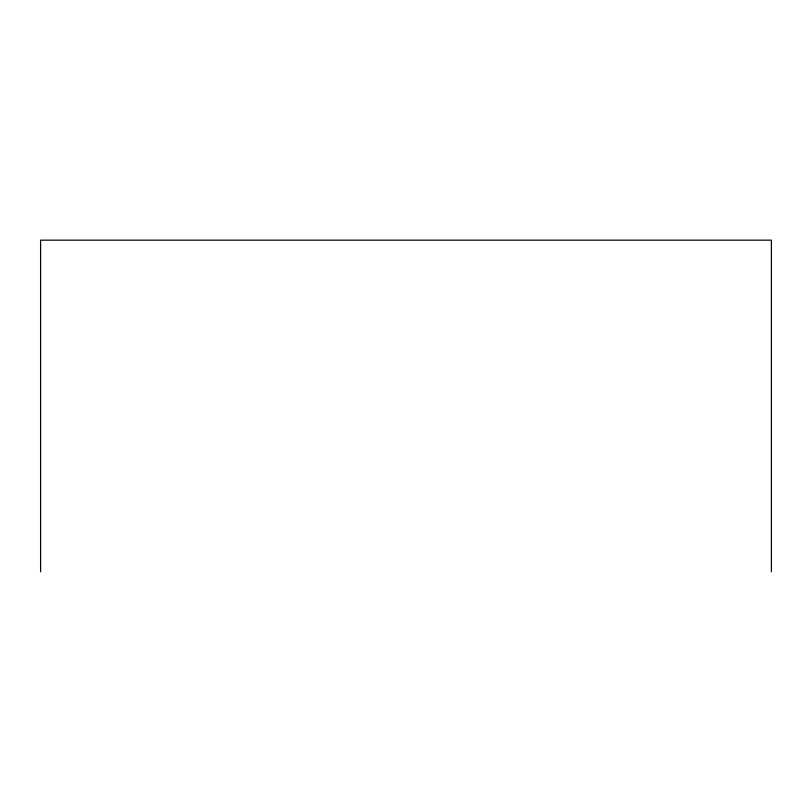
<?xml version="1.0" encoding="UTF-8"?>
<svg xmlns="http://www.w3.org/2000/svg" width="812" height="812" viewBox="0 0 812 812"><rect width="100%" height="100%" fill="white"/><g stroke="black" fill="none" stroke-linecap="round" stroke-linejoin="round"><path stroke-width="1.22" d="M771.4 571.831L771.4 240.169L40.6 240.169L40.6 571.831"/></g></svg>
